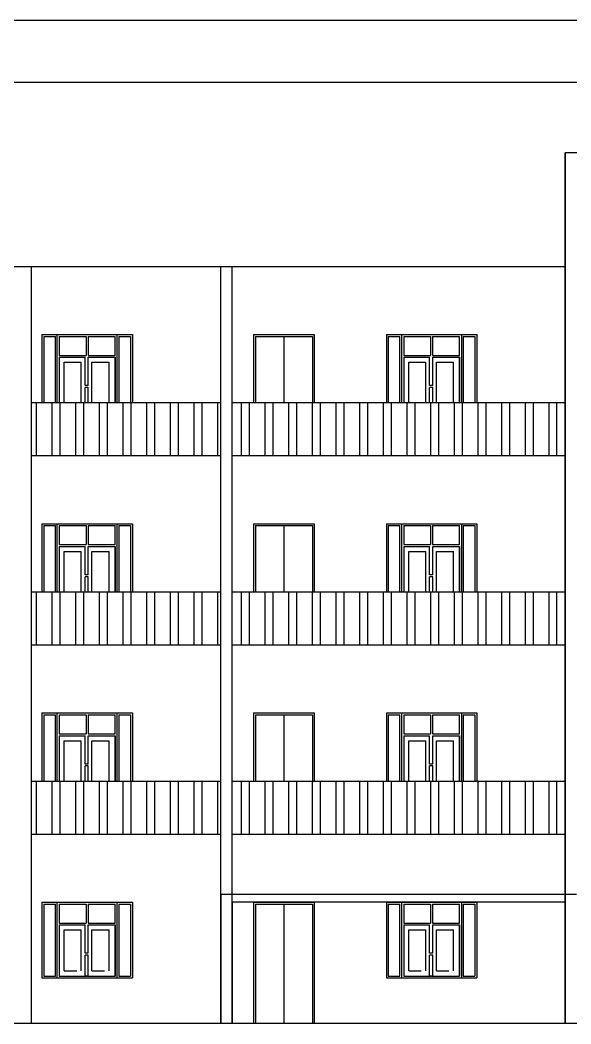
# Model space of a CAD drawing. Header units: metres. Extents: x -1744 to -758, y -4183 to -3914.
# Drawn here: x -882.6 to -871.52, y -4106.03 to -4085.82 of the extents above; entities that cross this region are included whole.
import ezdxf

# ---------------------------------------------------------------- set-up
doc = ezdxf.new("R2010")
doc.units = ezdxf.units.M
doc.linetypes.add('DASHED2', pattern=[0.375, 0.25, -0.125])
doc.layers.add('08-HATCHING', color=8, linetype='Continuous')
doc.layers.add('WALL', color=7, linetype='Continuous')
doc.layers.add('A_---WALLS', color=255, linetype='Continuous', lineweight=30)
doc.layers.add('by block', color=252, linetype='Continuous', lineweight=30)

# ---------------------------------------------------------------- blocks, each defined once
blk = doc.blocks.new('A$C1C9B1590')
for p, q in [((717.003, 92.186), (733.857, 92.186)), ((723.113, 84.566), (723.113, 92.186)), ((723.113, 92.186), (726.923, 92.186)), ((726.923, 84.566), (726.923, 92.186)), ((727.151, 92.186), (733.857, 92.186)), ((727.151, 84.566), (727.151, 92.186)), ((723.322, 90.814), (725.144, 90.814)), ((723.322, 90.814), (723.322, 89.443)), ((723.36, 90.776), (723.36, 89.443)), ((723.36, 90.776), (723.595, 90.776)), ((723.595, 89.443), (723.595, 90.776)), ((723.633, 89.443), (723.633, 90.814)), ((723.633, 90.814), (725.144, 90.814)), ((723.671, 90.776), (724.214, 90.776)), ((723.671, 90.776), (723.671, 90.395)), ((724.214, 90.776), (724.214, 90.395)), ((724.252, 90.776), (724.795, 90.776)), ((724.252, 90.776), (724.252, 90.395)), ((724.795, 90.395), (724.795, 90.776)), ((724.833, 90.814), (724.833, 89.443)), ((724.833, 90.776), (724.833, 90.147)), ((724.871, 90.776), (724.871, 89.443)), ((724.871, 90.776), (725.106, 90.776)), ((725.106, 90.776), (725.106, 89.443)), ((725.144, 90.814), (725.144, 89.443)), ((727.585, 90.814), (728.805, 90.814)), ((727.585, 90.814), (727.585, 89.443)), ((727.624, 90.776), (728.767, 90.776)), ((727.624, 90.776), (727.624, 89.443)), ((728.195, 90.776), (728.195, 89.443)), ((728.767, 90.776), (728.767, 89.443)), ((728.805, 90.814), (728.805, 89.443)), ((730.256, 90.814), (732.078, 90.814)), ((730.256, 90.814), (730.256, 89.443)), ((730.294, 90.776), (730.294, 89.443)), ((730.294, 90.776), (730.529, 90.776)), ((730.529, 89.443), (730.529, 90.776)), ((730.567, 90.814), (732.078, 90.814)), ((730.567, 89.443), (730.567, 90.814)), ((730.605, 90.776), (730.605, 90.395)), ((730.605, 90.776), (731.148, 90.776)), ((731.148, 90.776), (731.148, 90.395)), ((731.186, 90.776), (731.186, 90.395)), ((731.186, 90.776), (731.729, 90.776)), ((731.729, 90.395), (731.729, 90.776)), ((731.767, 90.814), (731.767, 89.443)), ((731.767, 90.776), (731.767, 90.147)), ((731.805, 90.776), (731.805, 89.443)), ((731.805, 90.776), (732.04, 90.776)), ((732.04, 90.776), (732.04, 89.443)), ((732.078, 90.814), (732.078, 89.443)), ((723.671, 90.395), (724.214, 90.395)), ((723.671, 90.357), (724.192, 90.357)), ((723.671, 90.357), (723.671, 89.443)), ((724.192, 89.785), (724.192, 90.357)), ((724.252, 90.395), (724.795, 90.395)), ((724.255, 89.785), (724.255, 90.357)), ((724.255, 90.357), (724.795, 90.357)), ((724.795, 90.357), (724.795, 89.443)), ((724.795, 89.443), (724.795, 90.357)), ((730.605, 90.395), (731.148, 90.395)), ((730.605, 90.357), (731.126, 90.357)), ((730.605, 90.357), (730.605, 89.443)), ((731.126, 89.785), (731.126, 90.357)), ((731.186, 90.395), (731.729, 90.395)), ((731.189, 90.357), (731.729, 90.357)), ((731.189, 89.785), (731.189, 90.357)), ((731.729, 90.357), (731.729, 89.443)), ((731.729, 89.443), (731.729, 90.357)), ((723.773, 90.255), (724.115, 90.255)), ((723.773, 89.443), (723.773, 90.255)), ((724.115, 89.443), (724.115, 90.255)), ((724.331, 89.443), (724.331, 90.255)), ((724.331, 90.255), (724.674, 90.255)), ((724.674, 89.443), (724.674, 90.255)), ((730.707, 89.443), (730.707, 90.255)), ((730.707, 90.255), (731.05, 90.255)), ((731.05, 89.443), (731.05, 90.255)), ((731.266, 89.443), (731.266, 90.255)), ((731.266, 90.255), (731.608, 90.255)), ((731.608, 89.443), (731.608, 90.255)), ((724.192, 89.443), (724.192, 89.747)), ((724.255, 89.443), (724.255, 89.747)), ((731.126, 89.443), (731.126, 89.747)), ((731.189, 89.443), (731.189, 89.747)), ((723.113, 89.443), (726.923, 89.443)), ((727.151, 89.443), (733.857, 89.443)), ((727.151, 89.443), (733.857, 89.443)), ((723.113, 88.376), (726.923, 88.376)), ((727.151, 88.376), (733.857, 88.376)), ((723.322, 87.004), (725.144, 87.004)), ((723.322, 87.004), (723.322, 85.633)), ((723.36, 86.966), (723.595, 86.966)), ((723.36, 86.966), (723.36, 85.633)), ((723.595, 85.633), (723.595, 86.966)), ((723.633, 87.004), (725.144, 87.004)), ((723.633, 85.633), (723.633, 87.004)), ((723.671, 86.966), (723.671, 86.585)), ((723.671, 86.966), (724.214, 86.966)), ((724.214, 86.966), (724.214, 86.585)), ((724.252, 86.966), (724.795, 86.966)), ((724.252, 86.966), (724.252, 86.585)), ((724.795, 86.585), (724.795, 86.966)), ((724.833, 87.004), (724.833, 85.633)), ((724.833, 86.966), (724.833, 86.337)), ((724.871, 86.966), (725.106, 86.966)), ((724.871, 86.966), (724.871, 85.633)), ((725.106, 86.966), (725.106, 85.633)), ((725.144, 87.004), (725.144, 85.633)), ((727.585, 87.004), (727.585, 85.633)), ((727.585, 87.004), (728.805, 87.004)), ((727.624, 86.966), (728.767, 86.966)), ((727.624, 86.966), (727.624, 85.633)), ((728.195, 86.966), (728.195, 85.633)), ((728.767, 86.966), (728.767, 85.633)), ((728.805, 87.004), (728.805, 85.633)), ((730.256, 87.004), (730.256, 85.633)), ((730.256, 87.004), (732.078, 87.004)), ((730.294, 86.966), (730.529, 86.966)), ((730.294, 86.966), (730.294, 85.633)), ((730.529, 85.633), (730.529, 86.966)), ((730.567, 85.633), (730.567, 87.004)), ((730.567, 87.004), (732.078, 87.004)), ((730.605, 86.966), (730.605, 86.585)), ((730.605, 86.966), (731.148, 86.966)), ((731.148, 86.966), (731.148, 86.585)), ((731.186, 86.966), (731.729, 86.966)), ((731.186, 86.966), (731.186, 86.585)), ((731.729, 86.585), (731.729, 86.966)), ((731.767, 87.004), (731.767, 85.633)), ((731.767, 86.966), (731.767, 86.337)), ((731.805, 86.966), (732.04, 86.966)), ((731.805, 86.966), (731.805, 85.633)), ((732.04, 86.966), (732.04, 85.633)), ((732.078, 87.004), (732.078, 85.633)), ((723.671, 86.585), (724.214, 86.585)), ((723.671, 86.547), (724.192, 86.547)), ((723.671, 86.547), (723.671, 85.633)), ((724.192, 85.975), (724.192, 86.547)), ((724.252, 86.585), (724.795, 86.585)), ((724.255, 85.975), (724.255, 86.547)), ((724.255, 86.547), (724.795, 86.547)), ((724.795, 86.547), (724.795, 85.633)), ((724.795, 85.633), (724.795, 86.547)), ((730.605, 86.585), (731.148, 86.585)), ((730.605, 86.547), (731.126, 86.547)), ((730.605, 86.547), (730.605, 85.633)), ((731.126, 85.975), (731.126, 86.547)), ((731.186, 86.585), (731.729, 86.585)), ((731.189, 86.547), (731.729, 86.547)), ((731.189, 85.975), (731.189, 86.547)), ((731.729, 85.633), (731.729, 86.547)), ((731.729, 86.547), (731.729, 85.633)), ((723.773, 86.445), (724.115, 86.445)), ((723.773, 85.633), (723.773, 86.445)), ((724.115, 85.633), (724.115, 86.445)), ((724.331, 85.633), (724.331, 86.445)), ((724.331, 86.445), (724.674, 86.445)), ((724.674, 85.633), (724.674, 86.445)), ((730.707, 86.445), (731.05, 86.445)), ((730.707, 85.633), (730.707, 86.445)), ((731.05, 85.633), (731.05, 86.445)), ((731.266, 85.633), (731.266, 86.445)), ((731.266, 86.445), (731.608, 86.445)), ((731.608, 85.633), (731.608, 86.445)), ((724.192, 85.633), (724.192, 85.937)), ((724.255, 85.633), (724.255, 85.937)), ((731.126, 85.633), (731.126, 85.937)), ((731.189, 85.633), (731.189, 85.937)), ((723.113, 85.633), (726.923, 85.633)), ((727.151, 85.633), (733.857, 85.633)), ((723.113, 84.566), (726.923, 84.566)), ((723.113, 80.756), (723.113, 84.566)), ((723.113, 84.566), (726.923, 84.566)), ((726.923, 80.756), (726.923, 84.566)), ((727.151, 84.566), (733.857, 84.566)), ((727.151, 84.566), (733.857, 84.566)), ((727.151, 80.756), (727.151, 84.566)), ((723.322, 83.194), (725.144, 83.194)), ((723.322, 83.194), (723.322, 81.823)), ((723.36, 83.156), (723.595, 83.156)), ((723.36, 83.156), (723.36, 81.823)), ((723.595, 81.823), (723.595, 83.156)), ((723.633, 83.194), (725.144, 83.194)), ((723.633, 81.823), (723.633, 83.194)), ((723.671, 83.156), (723.671, 82.775)), ((723.671, 83.156), (724.214, 83.156)), ((724.214, 83.156), (724.214, 82.775)), ((724.252, 83.156), (724.795, 83.156)), ((724.252, 83.156), (724.252, 82.775)), ((724.795, 82.775), (724.795, 83.156)), ((724.833, 83.194), (724.833, 81.823)), ((724.833, 83.156), (724.833, 82.527)), ((724.871, 83.156), (725.106, 83.156)), ((724.871, 83.156), (724.871, 81.823)), ((725.106, 83.156), (725.106, 81.823)), ((725.144, 83.194), (725.144, 81.823)), ((727.585, 83.194), (727.585, 81.823)), ((727.585, 83.194), (728.805, 83.194)), ((727.624, 83.156), (728.767, 83.156)), ((727.624, 83.156), (727.624, 81.823)), ((728.195, 83.156), (728.195, 81.823)), ((728.767, 83.156), (728.767, 81.823)), ((728.805, 83.194), (728.805, 81.823)), ((730.256, 83.194), (730.256, 81.823)), ((730.256, 83.194), (732.078, 83.194)), ((730.294, 83.156), (730.529, 83.156)), ((730.294, 83.156), (730.294, 81.823)), ((730.529, 81.823), (730.529, 83.156)), ((730.567, 81.823), (730.567, 83.194)), ((730.567, 83.194), (732.078, 83.194)), ((730.605, 83.156), (730.605, 82.775)), ((730.605, 83.156), (731.148, 83.156)), ((731.148, 83.156), (731.148, 82.775)), ((731.186, 83.156), (731.729, 83.156)), ((731.186, 83.156), (731.186, 82.775)), ((731.729, 82.775), (731.729, 83.156)), ((731.767, 83.194), (731.767, 81.823)), ((731.767, 83.156), (731.767, 82.527)), ((731.805, 83.156), (732.04, 83.156)), ((731.805, 83.156), (731.805, 81.823)), ((732.04, 83.156), (732.04, 81.823)), ((732.078, 83.194), (732.078, 81.823)), ((723.671, 82.775), (724.214, 82.775)), ((723.671, 82.737), (724.192, 82.737)), ((723.671, 82.737), (723.671, 81.823)), ((724.192, 82.165), (724.192, 82.737)), ((724.252, 82.775), (724.795, 82.775)), ((724.255, 82.165), (724.255, 82.737)), ((724.255, 82.737), (724.795, 82.737)), ((724.795, 82.737), (724.795, 81.823)), ((724.795, 81.823), (724.795, 82.737)), ((730.605, 82.775), (731.148, 82.775)), ((730.605, 82.737), (731.126, 82.737)), ((730.605, 82.737), (730.605, 81.823)), ((731.126, 82.165), (731.126, 82.737)), ((731.186, 82.775), (731.729, 82.775)), ((731.189, 82.737), (731.729, 82.737)), ((731.189, 82.165), (731.189, 82.737)), ((731.729, 81.823), (731.729, 82.737)), ((731.729, 82.737), (731.729, 81.823)), ((723.773, 82.635), (724.115, 82.635)), ((723.773, 81.823), (723.773, 82.635)), ((724.115, 81.823), (724.115, 82.635)), ((724.331, 81.823), (724.331, 82.635)), ((724.331, 82.635), (724.674, 82.635)), ((724.674, 81.823), (724.674, 82.635)), ((730.707, 82.635), (731.05, 82.635)), ((730.707, 81.823), (730.707, 82.635)), ((731.05, 81.823), (731.05, 82.635)), ((731.266, 81.823), (731.266, 82.635)), ((731.266, 82.635), (731.608, 82.635)), ((731.608, 81.823), (731.608, 82.635)), ((724.192, 81.823), (724.192, 82.127)), ((724.255, 81.823), (724.255, 82.127)), ((731.126, 81.823), (731.126, 82.127)), ((731.189, 81.823), (731.189, 82.127)), ((723.113, 81.823), (726.923, 81.823)), ((727.151, 81.823), (733.857, 81.823)), ((723.113, 80.756), (726.923, 80.756)), ((723.113, 76.946), (723.113, 80.756)), ((723.113, 80.756), (726.923, 80.756)), ((726.923, 76.946), (726.923, 80.756)), ((727.151, 80.756), (733.857, 80.756)), ((727.151, 80.756), (733.857, 80.756)), ((727.151, 76.946), (727.151, 80.756)), ((723.322, 79.384), (725.144, 79.384)), ((723.322, 79.384), (723.322, 77.86)), ((723.36, 79.346), (723.595, 79.346)), ((723.36, 79.346), (723.36, 77.898)), ((723.595, 77.898), (723.595, 79.346)), ((723.633, 77.86), (723.633, 79.384)), ((723.633, 79.384), (725.144, 79.384)), ((723.671, 79.346), (724.214, 79.346)), ((723.671, 79.346), (723.671, 78.965)), ((724.214, 79.346), (724.214, 78.965)), ((724.252, 79.346), (724.795, 79.346)), ((724.252, 79.346), (724.252, 78.965)), ((724.795, 78.965), (724.795, 79.346)), ((724.833, 79.384), (724.833, 77.86)), ((724.833, 79.346), (724.833, 78.717)), ((724.871, 79.346), (724.871, 77.898)), ((724.871, 79.346), (725.106, 79.346)), ((725.106, 79.346), (725.106, 77.898)), ((725.144, 79.384), (725.144, 77.86)), ((727.585, 79.384), (727.585, 76.946)), ((727.585, 79.384), (728.805, 79.384)), ((727.624, 79.346), (727.624, 76.946)), ((727.624, 79.346), (728.767, 79.346)), ((728.195, 79.346), (728.195, 76.946)), ((728.767, 79.346), (728.767, 76.946)), ((728.805, 79.384), (728.805, 76.946)), ((730.256, 79.384), (730.256, 77.86)), ((730.256, 79.384), (732.078, 79.384)), ((730.294, 79.346), (730.529, 79.346)), ((730.294, 79.346), (730.294, 77.898)), ((730.529, 77.898), (730.529, 79.346)), ((730.567, 77.86), (730.567, 79.384)), ((730.567, 79.384), (732.078, 79.384)), ((730.605, 79.346), (731.148, 79.346)), ((730.605, 79.346), (730.605, 78.965)), ((731.148, 79.346), (731.148, 78.965)), ((731.186, 79.346), (731.729, 79.346)), ((731.186, 79.346), (731.186, 78.965)), ((731.729, 78.965), (731.729, 79.346)), ((731.767, 79.384), (731.767, 77.86)), ((731.767, 79.346), (731.767, 78.717)), ((731.805, 79.346), (731.805, 77.898)), ((731.805, 79.346), (732.04, 79.346)), ((732.04, 79.346), (732.04, 77.898)), ((732.078, 79.384), (732.078, 77.86)), ((723.671, 78.965), (724.214, 78.965)), ((723.671, 78.927), (724.192, 78.927)), ((723.671, 78.927), (723.671, 77.898)), ((724.192, 78.355), (724.192, 78.927)), ((724.252, 78.965), (724.795, 78.965)), ((724.255, 78.355), (724.255, 78.927)), ((724.255, 78.927), (724.795, 78.927)), ((724.795, 78.927), (724.795, 77.898)), ((724.795, 77.898), (724.795, 78.927)), ((730.605, 78.965), (731.148, 78.965)), ((730.605, 78.927), (730.605, 77.898)), ((730.605, 78.927), (731.126, 78.927)), ((731.126, 78.355), (731.126, 78.927)), ((731.186, 78.965), (731.729, 78.965)), ((731.189, 78.927), (731.729, 78.927)), ((731.189, 78.355), (731.189, 78.927)), ((731.729, 77.898), (731.729, 78.927)), ((731.729, 78.927), (731.729, 77.898)), ((723.773, 78), (723.773, 78.825)), ((723.773, 78.825), (724.115, 78.825)), ((724.115, 78), (724.115, 78.825)), ((724.331, 78.825), (724.674, 78.825)), ((724.331, 78), (724.331, 78.825)), ((724.674, 78), (724.674, 78.825)), ((730.707, 78.825), (731.05, 78.825)), ((730.707, 78), (730.707, 78.825)), ((731.05, 78), (731.05, 78.825)), ((731.266, 78.825), (731.608, 78.825)), ((731.266, 78), (731.266, 78.825)), ((731.608, 78), (731.608, 78.825)), ((724.192, 77.898), (724.192, 78.317)), ((724.255, 77.898), (724.255, 78.317)), ((731.126, 77.898), (731.126, 78.317)), ((731.189, 77.898), (731.189, 78.317)), ((723.322, 77.86), (724.109, 77.86)), ((723.322, 77.86), (725.144, 77.86)), ((723.36, 77.898), (723.595, 77.898)), ((723.633, 77.86), (725.144, 77.86)), ((723.671, 77.898), (724.217, 77.898)), ((724.252, 77.898), (724.192, 77.898)), ((724.255, 77.898), (724.214, 77.898)), ((724.23, 77.898), (724.795, 77.898)), ((724.871, 77.898), (725.106, 77.898)), ((730.256, 77.86), (732.078, 77.86)), ((730.256, 77.86), (731.043, 77.86)), ((730.294, 77.898), (730.529, 77.898)), ((730.567, 77.86), (732.078, 77.86)), ((730.605, 77.898), (731.151, 77.898)), ((731.186, 77.898), (731.126, 77.898)), ((731.189, 77.898), (731.148, 77.898)), ((731.164, 77.898), (731.729, 77.898)), ((731.805, 77.898), (732.04, 77.898)), ((708.963, 76.946), (824.879, 76.946))]:
    blk.add_line(p, q)
at = {"linetype": 'DASHED2'}
for p, q in [((724.255, 89.785), (724.192, 89.785)), ((724.255, 89.747), (724.192, 89.747)), ((731.189, 89.785), (731.126, 89.785)), ((731.189, 89.747), (731.126, 89.747)), ((724.255, 85.975), (724.192, 85.975)), ((724.255, 85.937), (724.192, 85.937)), ((731.189, 85.975), (731.126, 85.975)), ((731.189, 85.937), (731.126, 85.937)), ((724.255, 82.165), (724.192, 82.165)), ((724.255, 82.127), (724.192, 82.127)), ((731.189, 82.165), (731.126, 82.165)), ((731.189, 82.127), (731.126, 82.127)), ((724.255, 78.355), (724.192, 78.355)), ((724.255, 78.317), (724.192, 78.317)), ((731.189, 78.355), (731.126, 78.355)), ((731.189, 78.317), (731.126, 78.317)), ((723.773, 78), (724.115, 78)), ((724.255, 77.898), (724.192, 77.898)), ((724.331, 78), (724.674, 78)), ((730.707, 78), (731.05, 78)), ((731.189, 77.898), (731.126, 77.898)), ((731.266, 78), (731.608, 78))]:
    blk.add_line(p, q, dxfattribs=at)
at = {"color": 1}
blk.add_lwpolyline([(704.169, 97.145), (847.148, 97.145), (847.148, 10.145), (704.169, 10.145)], close=True, dxfattribs=at)
at = {"layer": '08-HATCHING', "linetype": 'Continuous'}
for p, q in [((723.214, 92.185), (723.214, 92.186)), ((723.531, 92.185), (723.531, 92.186)), ((723.69, 92.185), (723.69, 92.186)), ((724.008, 92.185), (724.008, 92.186)), ((724.166, 92.185), (724.166, 92.186)), ((724.484, 92.185), (724.484, 92.186)), ((724.643, 92.185), (724.643, 92.186)), ((724.96, 92.185), (724.96, 92.186)), ((725.119, 92.185), (725.119, 92.186)), ((725.436, 92.185), (725.436, 92.186)), ((725.595, 92.185), (725.595, 92.186)), ((725.913, 92.185), (725.913, 92.186)), ((726.071, 92.185), (726.071, 92.186)), ((726.389, 92.185), (726.389, 92.186)), ((726.548, 92.185), (726.548, 92.186)), ((726.865, 92.185), (726.865, 92.186)), ((727.341, 92.185), (727.341, 92.186)), ((727.5, 92.185), (727.5, 92.186)), ((727.818, 92.185), (727.818, 92.186)), ((727.976, 92.185), (727.976, 92.186)), ((728.294, 92.185), (728.294, 92.186)), ((728.453, 92.185), (728.453, 92.186)), ((728.77, 92.185), (728.77, 92.186)), ((728.929, 92.185), (728.929, 92.186)), ((729.246, 92.185), (729.246, 92.186)), ((729.405, 92.185), (729.405, 92.186)), ((729.723, 92.185), (729.723, 92.186)), ((729.881, 92.185), (729.881, 92.186)), ((730.199, 92.185), (730.199, 92.186)), ((730.358, 92.185), (730.358, 92.186)), ((730.675, 92.185), (730.675, 92.186)), ((730.834, 92.185), (730.834, 92.186)), ((731.151, 92.185), (731.151, 92.186)), ((731.31, 92.185), (731.31, 92.186)), ((731.628, 92.185), (731.628, 92.186)), ((731.786, 92.185), (731.786, 92.186)), ((732.104, 92.185), (732.104, 92.186)), ((732.263, 92.185), (732.263, 92.186)), ((732.58, 92.185), (732.58, 92.186)), ((732.739, 92.185), (732.739, 92.186)), ((733.056, 92.185), (733.056, 92.186)), ((733.215, 92.185), (733.215, 92.186)), ((733.533, 92.185), (733.533, 92.186)), ((733.691, 92.185), (733.691, 92.186)), ((723.214, 88.375), (723.214, 89.441)), ((723.531, 88.375), (723.531, 89.441)), ((723.69, 88.375), (723.69, 89.441)), ((724.008, 88.375), (724.008, 89.441)), ((724.166, 88.375), (724.166, 89.441)), ((724.484, 88.375), (724.484, 89.441)), ((724.643, 88.375), (724.643, 89.441)), ((724.96, 88.375), (724.96, 89.441)), ((725.119, 88.375), (725.119, 89.441)), ((725.436, 88.375), (725.436, 89.441)), ((725.595, 88.375), (725.595, 89.441)), ((725.913, 88.375), (725.913, 89.441)), ((726.071, 88.375), (726.071, 89.441)), ((726.389, 88.375), (726.389, 89.441)), ((726.548, 88.375), (726.548, 89.441)), ((726.865, 88.375), (726.865, 89.441)), ((727.341, 88.375), (727.341, 89.441)), ((727.5, 88.375), (727.5, 89.441)), ((727.818, 88.375), (727.818, 89.441)), ((727.976, 88.375), (727.976, 89.441)), ((728.294, 88.375), (728.294, 89.441)), ((728.453, 88.375), (728.453, 89.441)), ((728.77, 88.375), (728.77, 89.441)), ((728.929, 88.375), (728.929, 89.441)), ((729.246, 88.375), (729.246, 89.441)), ((729.405, 88.375), (729.405, 89.441)), ((729.723, 88.375), (729.723, 89.441)), ((729.881, 88.375), (729.881, 89.441)), ((730.199, 88.375), (730.199, 89.441)), ((730.358, 88.375), (730.358, 89.441)), ((730.675, 88.375), (730.675, 89.441)), ((730.834, 88.375), (730.834, 89.441)), ((731.151, 88.375), (731.151, 89.441)), ((731.31, 88.375), (731.31, 89.441)), ((731.628, 88.375), (731.628, 89.441)), ((731.786, 88.375), (731.786, 89.441)), ((732.104, 88.375), (732.104, 89.441)), ((732.263, 88.375), (732.263, 89.441)), ((732.58, 88.375), (732.58, 89.441)), ((732.739, 88.375), (732.739, 89.441)), ((733.056, 88.375), (733.056, 89.441)), ((733.215, 88.375), (733.215, 89.441)), ((733.533, 88.375), (733.533, 89.441)), ((733.691, 88.375), (733.691, 89.441)), ((723.214, 84.565), (723.214, 85.631)), ((723.531, 84.565), (723.531, 85.631)), ((723.69, 84.565), (723.69, 85.631)), ((724.008, 84.565), (724.008, 85.631)), ((724.166, 84.565), (724.166, 85.631)), ((724.484, 84.565), (724.484, 85.631)), ((724.643, 84.565), (724.643, 85.631)), ((724.96, 84.565), (724.96, 85.631)), ((725.119, 84.565), (725.119, 85.631)), ((725.436, 84.565), (725.436, 85.631)), ((725.595, 84.565), (725.595, 85.631)), ((725.913, 84.565), (725.913, 85.631)), ((726.071, 84.565), (726.071, 85.631)), ((726.389, 84.565), (726.389, 85.631)), ((726.548, 84.565), (726.548, 85.631)), ((726.865, 84.565), (726.865, 85.631)), ((727.341, 84.565), (727.341, 85.631)), ((727.5, 84.565), (727.5, 85.631)), ((727.818, 84.565), (727.818, 85.631)), ((727.976, 84.565), (727.976, 85.631)), ((728.294, 84.565), (728.294, 85.631)), ((728.453, 84.565), (728.453, 85.631)), ((728.77, 84.565), (728.77, 85.631)), ((728.929, 84.565), (728.929, 85.631)), ((729.246, 84.565), (729.246, 85.631)), ((729.405, 84.565), (729.405, 85.631)), ((729.723, 84.565), (729.723, 85.631)), ((729.881, 84.565), (729.881, 85.631)), ((730.199, 84.565), (730.199, 85.631)), ((730.358, 84.565), (730.358, 85.631)), ((730.675, 84.565), (730.675, 85.631)), ((730.834, 84.565), (730.834, 85.631)), ((731.151, 84.565), (731.151, 85.631)), ((731.31, 84.565), (731.31, 85.631)), ((731.628, 84.565), (731.628, 85.631)), ((731.786, 84.565), (731.786, 85.631)), ((732.104, 84.565), (732.104, 85.631)), ((732.263, 84.565), (732.263, 85.631)), ((732.58, 84.565), (732.58, 85.631)), ((732.739, 84.565), (732.739, 85.631)), ((733.056, 84.565), (733.056, 85.631)), ((733.215, 84.565), (733.215, 85.631)), ((733.533, 84.565), (733.533, 85.631)), ((733.691, 84.565), (733.691, 85.631)), ((723.214, 84.565), (723.214, 84.566)), ((723.531, 84.565), (723.531, 84.566)), ((723.69, 84.565), (723.69, 84.566)), ((724.008, 84.565), (724.008, 84.566)), ((724.166, 84.565), (724.166, 84.566)), ((724.484, 84.565), (724.484, 84.566)), ((724.643, 84.565), (724.643, 84.566)), ((724.96, 84.565), (724.96, 84.566)), ((725.119, 84.565), (725.119, 84.566)), ((725.436, 84.565), (725.436, 84.566)), ((725.595, 84.565), (725.595, 84.566)), ((725.913, 84.565), (725.913, 84.566)), ((726.071, 84.565), (726.071, 84.566)), ((726.389, 84.565), (726.389, 84.566)), ((726.548, 84.565), (726.548, 84.566)), ((726.865, 84.565), (726.865, 84.566)), ((727.341, 84.565), (727.341, 84.566)), ((727.5, 84.565), (727.5, 84.566)), ((727.818, 84.565), (727.818, 84.566)), ((727.976, 84.565), (727.976, 84.566)), ((728.294, 84.565), (728.294, 84.566)), ((728.453, 84.565), (728.453, 84.566)), ((728.77, 84.565), (728.77, 84.566)), ((728.929, 84.565), (728.929, 84.566)), ((729.246, 84.565), (729.246, 84.566)), ((729.405, 84.565), (729.405, 84.566)), ((729.723, 84.565), (729.723, 84.566)), ((729.881, 84.565), (729.881, 84.566)), ((730.199, 84.565), (730.199, 84.566)), ((730.358, 84.565), (730.358, 84.566)), ((730.675, 84.565), (730.675, 84.566)), ((730.834, 84.565), (730.834, 84.566)), ((731.151, 84.565), (731.151, 84.566)), ((731.31, 84.565), (731.31, 84.566)), ((731.628, 84.565), (731.628, 84.566)), ((731.786, 84.565), (731.786, 84.566)), ((732.104, 84.565), (732.104, 84.566)), ((732.263, 84.565), (732.263, 84.566)), ((732.58, 84.565), (732.58, 84.566)), ((732.739, 84.565), (732.739, 84.566)), ((733.056, 84.565), (733.056, 84.566)), ((733.215, 84.565), (733.215, 84.566)), ((733.533, 84.565), (733.533, 84.566)), ((733.691, 84.565), (733.691, 84.566)), ((723.214, 80.755), (723.214, 81.821)), ((723.531, 80.755), (723.531, 81.821)), ((723.69, 80.755), (723.69, 81.821)), ((724.008, 80.755), (724.008, 81.821)), ((724.166, 80.755), (724.166, 81.821)), ((724.484, 80.755), (724.484, 81.821)), ((724.643, 80.755), (724.643, 81.821)), ((724.96, 80.755), (724.96, 81.821)), ((725.119, 80.755), (725.119, 81.821)), ((725.436, 80.755), (725.436, 81.821)), ((725.595, 80.755), (725.595, 81.821)), ((725.913, 80.755), (725.913, 81.821)), ((726.071, 80.755), (726.071, 81.821)), ((726.389, 80.755), (726.389, 81.821)), ((726.548, 80.755), (726.548, 81.821)), ((726.865, 80.755), (726.865, 81.821)), ((727.341, 80.755), (727.341, 81.821)), ((727.5, 80.755), (727.5, 81.821)), ((727.818, 80.755), (727.818, 81.821)), ((727.976, 80.755), (727.976, 81.821)), ((728.294, 80.755), (728.294, 81.821)), ((728.453, 80.755), (728.453, 81.821)), ((728.77, 80.755), (728.77, 81.821)), ((728.929, 80.755), (728.929, 81.821)), ((729.246, 80.755), (729.246, 81.821)), ((729.405, 80.755), (729.405, 81.821)), ((729.723, 80.755), (729.723, 81.821)), ((729.881, 80.755), (729.881, 81.821)), ((730.199, 80.755), (730.199, 81.821)), ((730.358, 80.755), (730.358, 81.821)), ((730.675, 80.755), (730.675, 81.821)), ((730.834, 80.755), (730.834, 81.821)), ((731.151, 80.755), (731.151, 81.821)), ((731.31, 80.755), (731.31, 81.821)), ((731.628, 80.755), (731.628, 81.821)), ((731.786, 80.755), (731.786, 81.821)), ((732.104, 80.755), (732.104, 81.821)), ((732.263, 80.755), (732.263, 81.821)), ((732.58, 80.755), (732.58, 81.821)), ((732.739, 80.755), (732.739, 81.821)), ((733.056, 80.755), (733.056, 81.821)), ((733.215, 80.755), (733.215, 81.821)), ((733.533, 80.755), (733.533, 81.821)), ((733.691, 80.755), (733.691, 81.821)), ((723.214, 80.755), (723.214, 80.756)), ((723.531, 80.755), (723.531, 80.756)), ((723.69, 80.755), (723.69, 80.756)), ((724.008, 80.755), (724.008, 80.756)), ((724.166, 80.755), (724.166, 80.756)), ((724.484, 80.755), (724.484, 80.756)), ((724.643, 80.755), (724.643, 80.756)), ((724.96, 80.755), (724.96, 80.756)), ((725.119, 80.755), (725.119, 80.756)), ((725.436, 80.755), (725.436, 80.756)), ((725.595, 80.755), (725.595, 80.756)), ((725.913, 80.755), (725.913, 80.756)), ((726.071, 80.755), (726.071, 80.756)), ((726.389, 80.755), (726.389, 80.756)), ((726.548, 80.755), (726.548, 80.756)), ((726.865, 80.755), (726.865, 80.756)), ((727.341, 80.755), (727.341, 80.756)), ((727.5, 80.755), (727.5, 80.756)), ((727.818, 80.755), (727.818, 80.756)), ((727.976, 80.755), (727.976, 80.756)), ((728.294, 80.755), (728.294, 80.756)), ((728.453, 80.755), (728.453, 80.756)), ((728.77, 80.755), (728.77, 80.756)), ((728.929, 80.755), (728.929, 80.756)), ((729.246, 80.755), (729.246, 80.756)), ((729.405, 80.755), (729.405, 80.756)), ((729.723, 80.755), (729.723, 80.756)), ((729.881, 80.755), (729.881, 80.756)), ((730.199, 80.755), (730.199, 80.756)), ((730.358, 80.755), (730.358, 80.756)), ((730.675, 80.755), (730.675, 80.756)), ((730.834, 80.755), (730.834, 80.756)), ((731.151, 80.755), (731.151, 80.756)), ((731.31, 80.755), (731.31, 80.756)), ((731.628, 80.755), (731.628, 80.756)), ((731.786, 80.755), (731.786, 80.756)), ((732.104, 80.755), (732.104, 80.756)), ((732.263, 80.755), (732.263, 80.756)), ((732.58, 80.755), (732.58, 80.756)), ((732.739, 80.755), (732.739, 80.756)), ((733.056, 80.755), (733.056, 80.756)), ((733.215, 80.755), (733.215, 80.756)), ((733.533, 80.755), (733.533, 80.756)), ((733.691, 80.755), (733.691, 80.756))]:
    blk.add_line(p, q, dxfattribs=at)
at = {"layer": 'A_---WALLS'}
blk.add_lwpolyline([(705.419, 95.895), (845.898, 95.895), (845.898, 11.395), (705.419, 11.395)], close=True, dxfattribs=at)
at = {"layer": 'by block'}
for p, q in [((733.857, 84.566), (733.857, 94.472)), ((741.02, 94.472), (733.857, 94.472)), ((733.857, 94.472), (733.857, 84.566)), ((733.857, 80.756), (733.857, 84.566)), ((733.857, 84.566), (733.857, 80.756)), ((733.857, 76.946), (733.857, 80.756)), ((733.857, 80.756), (733.857, 76.946)), ((734.085, 79.537), (726.923, 79.537)), ((726.923, 79.537), (726.923, 76.946)), ((733.857, 79.384), (727.151, 79.384)), ((727.151, 79.384), (727.151, 76.946)), ((733.857, 76.946), (733.857, 79.384)), ((733.857, 76.946), (741.02, 76.946))]:
    blk.add_line(p, q, dxfattribs=at)

msp = doc.modelspace()

# ---------------------------------------------------------------- block references
at = {"layer": 'WALL'}
msp.add_blockref('A$C1C9B1590', (-1605.48862, -4182.96317), dxfattribs=at)

doc.saveas('drawing.dxf')
